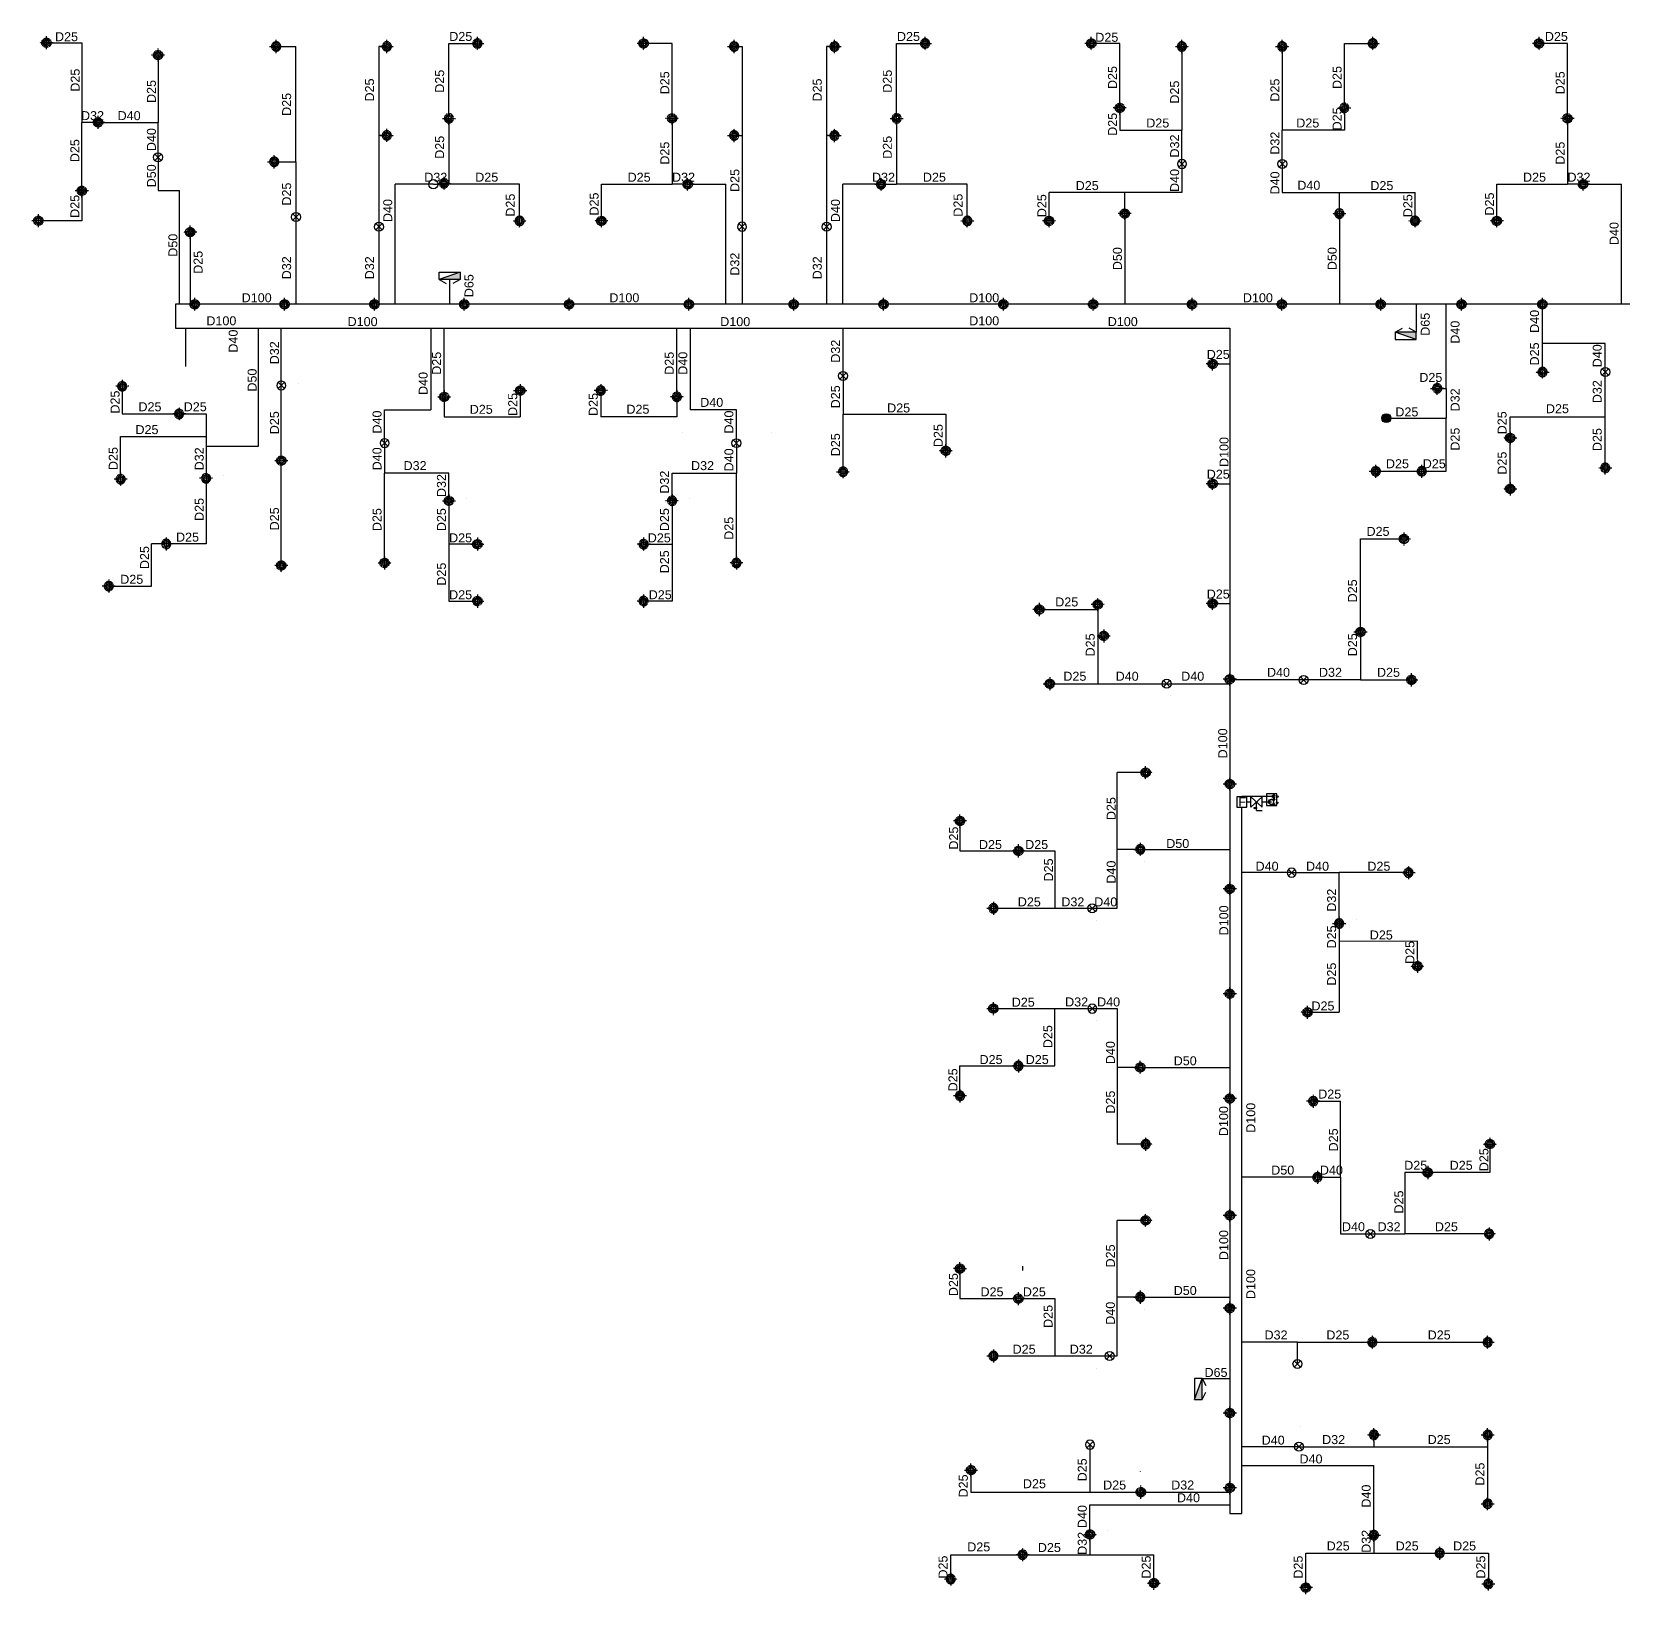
# Model space of a CAD drawing. Header units: millimetres. Extents: x -28974 to 809679, y 113632 to 171595.
# Drawn here: x -28974 to 24133, y 114092 to 166262 of the extents above; entities that cross this region are included whole.
import ezdxf
from ezdxf.enums import TextEntityAlignment as Align

# ---------------------------------------------------------------- set-up
doc = ezdxf.new("R2010")
doc.units = ezdxf.units.MM
doc.header["$MEASUREMENT"] = 0
for name, pattern in [('DAU PHUN TANG PODIUM$0$PHANTOM', [2.5, 1.25, -0.25, 0.25, -0.25, 0.25, -0.25]), ('X - Tower A- Core$0$X - Tower A- Core$0$MB DH 4T TC 220 co dien$0$DASHED', [0.75, 0.5, -0.25]), ('X - Tower A- Core$0$X - Tower A- Core$0$MB DH 4T TC 220 co dien$0$HIDDEN2', [0.1875, 0.125, -0.0625])]:
    doc.linetypes.add(name, pattern=pattern)
doc.layers.get('0').update_dxf_attribs({"color": 8})
for name, color, linetype, lineweight in [('A-Lat san', 8, 'Continuous', 5), ('lhp-fire cable', 150, 'Continuous', 25), ('Sprinkler head 21-04', 60, 'Continuous', 20), ('X - Tower A- Core$0$X - Tower A- Core$0$KTV-M&E', 8, 'Continuous', 30), ('X - Tower E1&E2- Core$0$A-Wall', 7, 'Continuous', 40)]:
    doc.layers.add(name, color=color, linetype=linetype, lineweight=lineweight)
for name, color, linetype in [('FIRE', 8, 'Continuous'), ('lhp - pipe 100', 100, 'Continuous'), ('lhp - pipe 25', 25, 'Continuous'), ('lhp - pipe 32', 32, 'Continuous'), ('lhp - pipe 40', 40, 'Continuous'), ('lhp - pipe 50', 50, 'Continuous'), ('lhp - pipe 65', 65, 'Continuous'), ('lhp-fire-equipment', 2, 'Continuous'), ('lhp-pipe', 200, 'Continuous'), ('lhp-text', 142, 'Continuous'), ('sprinkller quay xuong', 2, 'Continuous'), ('TEXT', 142, 'Continuous'), ('VNBT-FF-DEVICE', 2, 'Continuous'), ('VNBT-FF-TEXT', 140, 'Continuous'), ('X - Tower E1&E2- Core$0$lhp-fire equipment', 11, 'Continuous')]:
    doc.layers.add(name, color=color, linetype=linetype)
doc.styles.add('LHP', font='arial.ttf')

# ---------------------------------------------------------------- blocks, each defined once
blk = doc.blocks.new('X - Tower E1&E2- Core$0$Họng đôi')
at = {"layer": 'X - Tower E1&E2- Core$0$lhp-fire equipment'}
h = blk.add_hatch(color=256, dxfattribs=at)
h.dxf.hatch_style = 1
h.paths.add_polyline_path([(-42129, -155529), (-42129, -155279), (-42829, -155529)])
for p, q in [((-42129, -155279), (-42829, -155529)), ((-42829, -155529), (-42592, -155653)), ((-42129, -155529), (-42367, -155653))]:
    blk.add_line(p, q, dxfattribs=at)
blk.add_lwpolyline([(-42829, -155279), (-42129, -155279), (-42129, -155529), (-42829, -155529)], close=True, dxfattribs=at)
blk = doc.blocks.new('SDF')
at = {"layer": 'VNBT-FF-DEVICE', "linetype": 'Continuous'}
for p, q in [((213358, -1655, 0), (213022, -1655, 0)), ((213022, -1655, 0), (213022, -1991, 0)), ((213022, -1991, 0), (213358, -1991, 0)), ((213358, -1991, 0), (213358, -1655, 0))]:
    blk.add_line(p, q, dxfattribs=at)
at = {"layer": 'VNBT-FF-DEVICE'}
for p, q in [((213358, -2500, 0), (213022, -2122, 0)), ((213022, -2122, 0), (213358, -2122, 0)), ((213358, -2122, 0), (213022, -2500, 0)), ((212912, -2311, 0), (213190, -2311, 0)), ((212912, -2311, 0), (212912, -2500, 0)), ((213011, -2236, 0), (212968, -2311, 0)), ((212968, -2236, 0), (213011, -2311, 0)), ((213022, -2500, 0), (213358, -2500, 0))]:
    blk.add_line(p, q, dxfattribs=at)
at = {"layer": 'VNBT-FF-DEVICE', "elevation": 0}
blk.add_lwpolyline([(212968, -2311), (212968, -2236), (213011, -2236), (213011, -2311)], close=True, dxfattribs=at)
at = {"layer": 'VNBT-FF-TEXT', "linetype": 'Continuous', "style": 'LHP'}
blk.add_text('F', height=300, rotation=270.0028, dxfattribs=at).set_placement((213200, -1832, 0), align=Align.MIDDLE)
blk = doc.blocks.new('X - Tower A- Core$0$X - Tower A- Core$0$sdfasfds')
at = {"layer": 'X - Tower A- Core$0$X - Tower A- Core$0$KTV-M&E', "color": 60}
for p, q in [((-299, 128), (85, 128)), ((-299, 28, 0), (-299, 128, 0)), ((-299, 28), (85, 28)), ((-288, 33), (-257, 33)), ((-283, 45), (-285, 44)), ((-285, 44), (-285, 35)), ((-262, 45), (-283, 45)), ((-279, 43), (-279, 35)), ((-278, 45), (-278, 55)), ((-278, -54), (-278, 28)), ((-266, 45), (-266, 55)), ((-266, 43), (-266, 35)), ((-266, -54), (-266, 28)), ((-260, 44), (-262, 45)), ((-260, 35), (-260, 44)), ((-112, 33), (-81, 33)), ((-107, 45), (-109, 44)), ((-109, 44), (-109, 35)), ((-86, 45), (-107, 45)), ((-103, 43), (-103, 35)), ((-102, 45), (-102, 55)), ((-102, -54), (-102, 28)), ((-90, 45), (-90, 55)), ((-90, 43), (-90, 35)), ((-90, -54), (-90, 28)), ((-84, 44), (-86, 45)), ((-84, 35), (-84, 44)), ((-46, 33), (-20, 33)), ((-42, 43), (-43, 42)), ((-43, 42), (-43, 34)), ((-25, 43), (-42, 43)), ((-38, 43), (-38, 52)), ((-38, 41), (-38, 34)), ((-38, 0), (-38, 28)), ((-28, 43), (-28, 52)), ((-28, 41), (-28, 34)), ((-28, 0), (-28, 28)), ((-23, 42), (-25, 43)), ((-23, 34), (-23, 42)), ((20, 33), (46, 33)), ((24, 43), (23, 42)), ((23, 42), (23, 34)), ((41, 43), (24, 43)), ((28, 43), (28, 52)), ((28, 41), (28, 34)), ((28, 0), (28, 28)), ((38, 43), (38, 52)), ((38, 41), (38, 34)), ((38, 0), (38, 28)), ((43, 42), (41, 43)), ((43, 34), (43, 42))]:
    blk.add_line(p, q, dxfattribs=at)
at = {"layer": 'X - Tower A- Core$0$X - Tower A- Core$0$KTV-M&E', "color": 60, "linetype": 'X - Tower A- Core$0$X - Tower A- Core$0$MB DH 4T TC 220 co dien$0$DASHED', "ltscale": 3}
for p, q in [((-299, 123), (85, 123)), ((-299, 33), (85, 33))]:
    blk.add_line(p, q, dxfattribs=at)
at = {"layer": 'X - Tower A- Core$0$X - Tower A- Core$0$KTV-M&E', "color": 60, "linetype": 'X - Tower A- Core$0$X - Tower A- Core$0$MB DH 4T TC 220 co dien$0$HIDDEN2'}
for p, q in [((-288, 35), (-288, 33)), ((-277, 57), (-278, 55)), ((-266, 55), (-278, 55)), ((-268, 57), (-277, 57)), ((-268, 57), (-266, 55)), ((-257, 35), (-257, 33)), ((-112, 35), (-112, 33)), ((-101, 57), (-102, 55)), ((-90, 55), (-102, 55)), ((-92, 57), (-101, 57)), ((-92, 57), (-90, 55)), ((-81, 35), (-81, 33)), ((-46, 34), (-46, 33)), ((-37, 53), (-38, 52)), ((-28, 52), (-38, 52)), ((-29, 53), (-37, 53)), ((-29, 53), (-28, 52)), ((-20, 34), (-20, 33)), ((20, 34), (20, 33)), ((29, 53), (28, 52)), ((38, 52), (28, 52)), ((37, 53), (29, 53)), ((37, 53), (38, 52)), ((46, 34), (46, 33))]:
    blk.add_line(p, q, dxfattribs=at)
at = {"layer": 'X - Tower A- Core$0$X - Tower A- Core$0$KTV-M&E', "color": 60, "linetype": 'Continuous'}
for p, q in [((-288, 35), (-257, 35)), ((-225, 122), (-225, 123)), ((-199, 123), (-225, 123)), ((-199, 122), (-225, 122)), ((-223, 162), (-216, 162)), ((-219, 123), (-223, 162)), ((-222, 122), (-222, 116)), ((-222, 116), (-220, 115)), ((-220, 115), (-204, 115)), ((-216, 174), (-217, 173)), ((-217, 173), (-207, 173)), ((-217, 162), (-217, 173)), ((-217, 117), (-217, 122)), ((-217, 115), (-217, 109)), ((-217, 109), (-207, 109)), ((-216, 108), (-217, 109)), ((-216, 174), (-209, 174)), ((-216, 162), (-212, 123)), ((-216, 108), (-216, 115)), ((-216, 108), (-209, 108)), ((-212, 123), (-209, 162)), ((-209, 174), (-207, 173)), ((-209, 162), (-202, 162)), ((-209, 108), (-209, 115)), ((-209, 108), (-207, 109)), ((-207, 162), (-207, 173)), ((-207, 117), (-207, 122)), ((-207, 115), (-207, 109)), ((-202, 162), (-206, 123)), ((-204, 115), (-202, 116)), ((-202, 116), (-202, 122)), ((-199, 122), (-199, 123)), ((-112, 35), (-81, 35)), ((-46, 34), (-20, 34)), ((-16, 122), (-16, 123)), ((9, 123), (-16, 123)), ((9, 122), (-16, 122)), ((-15, 162), (-7, 162)), ((-10, 123), (-15, 162)), ((-14, 122), (-14, 116)), ((-14, 116), (-12, 115)), ((-12, 115), (4, 115)), ((-8, 174), (-9, 173)), ((-9, 173), (1, 173)), ((-9, 162), (-9, 173)), ((-9, 117), (-9, 122)), ((-9, 115), (-9, 109)), ((-9, 109), (1, 109)), ((-7, 108), (-9, 109)), ((-8, 174), (-1, 174)), ((-7, 162), (-4, 123)), ((-7, 108), (-7, 115)), ((-7, 108), (0, 108)), ((-4, 123), (-1, 162)), ((-1, 174), (1, 173)), ((-1, 162), (6, 162)), ((0, 108), (0, 115)), ((0, 108), (1, 109)), ((1, 162), (1, 173)), ((1, 117), (1, 122)), ((1, 115), (1, 109)), ((6, 162), (2, 123)), ((4, 115), (6, 116)), ((6, 116), (6, 122)), ((9, 122), (9, 123)), ((20, 34), (46, 34))]:
    blk.add_line(p, q, dxfattribs=at)
at = {"layer": 'X - Tower A- Core$0$X - Tower A- Core$0$KTV-M&E', "color": 60, "ltscale": 200}
blk.add_lwpolyline([(-299, -222), (-299, 128), (85, 128), (85, -222)], close=True, dxfattribs=at)
at = {"layer": 'X - Tower A- Core$0$X - Tower A- Core$0$KTV-M&E', "color": 60}
for centre, radius in [((-184, -54), 82), ((-184, -54), 75), ((0, 0), 27.6), ((0, 0), 25)]:
    blk.add_circle(centre, radius, dxfattribs=at)
for centre, radius in [((0, 0), 38), ((0, 0), 28), ((-184, -54), 94)]:
    blk.add_arc(centre, radius, 180, 0, dxfattribs=at)
at = {"layer": 'X - Tower A- Core$0$X - Tower A- Core$0$KTV-M&E', "color": 60, "extrusion": (0, 0, -1)}
for centre, major_axis, start_param, end_param in [((-282, 42), (0, -3.19), 1.792111, 4.491075), ((-273, 36), (-9.03, 0), 0.809784, 2.331809), ((-272, 58), (6.73, 0), 0.469619, 2.671973), ((-272, 54), (6.73, 0), 0.469619, 2.671973), ((-272, 50), (-4.76, -4.76), 0.09118, 0.315779), ((-272, 50), (4.76, -4.76), 5.967406, 6.192005), ((-263, 42), (2.26, -2.26), 2.577509, 5.276473), ((-106, 42), (0, -3.19), 1.792111, 4.491075), ((-97, 36), (-9.03, 0), 0.809784, 2.331809), ((-96, 58), (6.73, 0), 0.469619, 2.671973), ((-96, 54), (6.73, 0), 0.469619, 2.671973), ((-96, 50), (-4.76, -4.76), 0.09118, 0.315779), ((-96, 50), (4.76, -4.76), 5.967406, 6.192005), ((-87, 42), (2.26, -2.26), 2.577509, 5.276473), ((-41, 41), (1.88, -1.88), 2.577509, 5.276473), ((-33, 54), (3.96, -3.96), 5.967406, 8.169761), ((-33, 50), (3.96, -3.96), 5.967406, 8.169761), ((-33, 47), (3.96, -3.96), 1.661976, 1.886575), ((-33, 36), (-5.32, -5.32), 1.595182, 3.117207), ((-33, 47), (3.96, -3.96), 5.967406, 6.192005), ((-25, 41), (1.88, -1.88), 2.577509, 5.276473), ((25, 41), (1.88, -1.88), 2.577509, 5.276473), ((33, 54), (3.96, -3.96), 5.967406, 8.169761), ((33, 50), (3.96, -3.96), 5.967406, 8.169761), ((33, 47), (-3.96, -3.96), 0.09118, 0.315779), ((33, 36), (-5.32, -5.32), 1.595182, 3.117207), ((33, 47), (-3.96, -3.96), 4.39661, 4.621209), ((41, 41), (1.88, -1.88), 2.577509, 5.276473)]:
    blk.add_ellipse(centre, major_axis=major_axis, ratio=1, start_param=start_param, end_param=end_param, dxfattribs=at)
at = {"layer": 'X - Tower A- Core$0$X - Tower A- Core$0$KTV-M&E', "color": 60, "linetype": 'Continuous'}
for centre, major_axis, start_param, end_param in [((-220, 118), (-1.81, -1.81), 5.719102, 8.418065), ((-212, 122), (0, -7.25), -0.761013, 0.761013), ((-205, 118), (-1.81, -1.81), 5.719102, 8.418065), ((-11, 118), (-1.81, -1.81), 5.719102, 8.418065), ((-4, 122), (0, -7.25), -0.761013, 0.761013), ((4, 118), (-1.81, -1.81), 5.719102, 8.418065)]:
    blk.add_ellipse(centre, major_axis=major_axis, ratio=1, start_param=start_param, end_param=end_param, dxfattribs=at)
blk = doc.blocks.new('sp1')
at = {"layer": 'Sprinkler head 21-04', "linetype": 'DAU PHUN TANG PODIUM$0$PHANTOM', "lineweight": -3, "extrusion": (1.16865e-06, 1.93957e-11, 1)}
for p, q in [((0, -219, 0), (0, 219, 0)), ((219, 0, 0), (-219, 0, 0))]:
    blk.add_line(p, q, dxfattribs=at)
at = {"layer": 'Sprinkler head 21-04', "color": 7, "extrusion": (4.6e-15, -0.004353, 0.999991), "elevation": 0}
for points in [[(-68, 2), (-77, 2)], [(-66, 17), (-75, 19)], [(-61, 31), (-69, 35)], [(-52, 44), (-59, 50)], [(-41, 54), (-47, 62)], [(-28, 62), (-32, 71)], [(-13, 67), (-15, 76)], [(2, 68), (2, 77)], [(17, 66), (19, 75)], [(31, 61), (35, 69)], [(44, 52), (50, 59)], [(54, 41), (62, 47)], [(62, 28), (71, 32)], [(67, 13), (76, 15)], [(-67, -13), (-76, -15)], [(-62, -28), (-71, -32)], [(-54, -41), (-62, -47)], [(-44, -52), (-50, -59)], [(-31, -61), (-35, -69)], [(-17, -66), (-19, -75)], [(-2, -68), (-2, -77)], [(13, -67), (15, -76)], [(28, -62), (32, -71)], [(41, -54), (47, -62)], [(52, -44), (59, -50)], [(61, -31), (69, -35)], [(66, -17), (75, -19)], [(68, -2), (77, -2)]]:
    blk.add_lwpolyline(points, dxfattribs=at)
at = {"layer": 'Sprinkler head 21-04', "linetype": 'DAU PHUN TANG PODIUM$0$PHANTOM', "lineweight": -3, "extrusion": (4.6e-15, -0.004353, 0.999991)}
for radius in [155, 113]:
    blk.add_circle((0, 0), radius, dxfattribs=at)
at = {"layer": 'Sprinkler head 21-04', "extrusion": (4.6e-15, -0.004353, 0.999991)}
blk.add_circle((0, 0), 77.5, dxfattribs=at)
at = {"layer": 'Sprinkler head 21-04', "color": 8, "extrusion": (4.6e-15, -0.004353, 0.999991)}
blk.add_circle((0, 0), 68.2, dxfattribs=at)
blk = doc.blocks.new('sp2')
at = {"layer": 'sprinkller quay xuong'}
for p, q in [((-106, 106), (106, -106)), ((-106, -106), (106, 106))]:
    blk.add_line(p, q, dxfattribs=at)
blk.add_circle((0, 0), 150, dxfattribs=at)
blk = doc.blocks.new('SPR quay lên D15')
at = {"layer": 'lhp-fire-equipment'}
blk.add_hatch(color=256, dxfattribs=at).paths.add_polyline_path([(514511, 391902, 1), (514211, 391902, 1)])
blk.add_circle((514361, 391902), 150, dxfattribs=at)

msp = doc.modelspace()

# ---------------------------------------------------------------- hatches: boundary and pattern name
at = {"layer": 'A-Lat san', "ltscale": 5}
h = msp.add_hatch(dxfattribs=at)
h.set_pattern_fill('_USER', color=256, scale=300, double=1, pattern_type=0)
h.set_pattern_definition([(0, (0, 0), (0, 300), []), (90, (0, 0), (-300, 2e-14), [])])
h.paths.add_polyline_path([(20470, 124562), (20470, 124602)])
edge = h.paths.add_edge_path()
edge.add_line((21340, 124562), (20470, 124562))
edge.add_line((21340, 124562), (20470, 124562))
edge = h.paths.add_edge_path()
edge.add_line((21340, 124617), (21340, 124562))
edge.add_line((21340, 124617), (21340, 124562))
edge = h.paths.add_edge_path()
edge.add_line((21380, 124617), (21340, 124617))
edge.add_line((21380, 124617), (21340, 124617))
edge = h.paths.add_edge_path()
edge.add_line((21380, 127382), (21380, 124617))
edge.add_line((21380, 127382), (21380, 124617))
edge = h.paths.add_edge_path()
edge.add_line((20470, 127382), (21380, 127382))
edge.add_line((20470, 127382), (21380, 127382))
edge = h.paths.add_edge_path()
edge.add_line((20470, 124602), (20470, 127382))
edge.add_line((20470, 124602), (20470, 127382))

# ---------------------------------------------------------------- linework, layer by layer
at = {"layer": 'lhp - pipe 100'}
for p, q in [((-24176, 156364, 0), (11030, 156364, -1)), ((11436, 116784, 0), (11436, 140376, 0))]:
    msp.add_line(p, q, dxfattribs=at)
at = {"layer": 'lhp - pipe 100', "ltscale": 5}
msp.add_line((12423, 140544, 0), (12112, 140544, 0), dxfattribs=at)
at = {"layer": 'lhp - pipe 100', "elevation": 0}
for points in [[(71410, 156364), (104354, 156364), (104354, 157162), (-24176, 157162), (-24176, 156364)], [(11030, 156364), (11030, 116784), (11436, 116784)]]:
    msp.add_lwpolyline(points, dxfattribs=at)
at = {"layer": 'lhp - pipe 25', "elevation": 0}
for points in [[(-28485, 165897), (-27305, 165897), (-27305, 163237)], [(-20816, 165772), (-20155, 165772)], [(-20155, 161922), (-20155, 165772)], [(-17120, 165772), (-17385, 165772), (-17385, 159752)], [(-15045, 163372), (-15045, 165872), (-14095, 165872)], [(-7596, 163371), (-7596, 165871), (-8546, 165871)], [(-5521, 165771), (-5256, 165771), (-5256, 159751)], [(-2170, 165771), (-2435, 165771), (-2435, 159751)], [(-95, 163371), (-95, 165871), (855, 165871)], [(7355, 163722), (7355, 165872), (6405, 165872)], [(9430, 165772), (9430, 162983)], [(12780, 165772), (12780, 162983)], [(14855, 163722), (14855, 165872), (15805, 165872)], [(22304, 163371), (22304, 165871), (21354, 165871)], [(-24760, 165487), (-24760, 163237)], [(7355, 163722), (7355, 162983), (9430, 162983)], [(14855, 163722), (14855, 162983), (12780, 162983)], [(-27305, 160952), (-27305, 163237)], [(-15045, 163372), (-15045, 161173)], [(-7596, 163371), (-7596, 161172)], [(-95, 163371), (-95, 161172)], [(22304, 163371), (22304, 161172)], [(-17120, 162802), (-17385, 162802)], [(-2170, 162801), (-2435, 162801)], [(-20880, 161922), (-20155, 161922), (-20155, 160077)], [(-27305, 160951), (-27305, 159952), (-28755, 159952)], [(-12685, 159947), (-12685, 161173), (-15045, 161173)], [(-9956, 159946), (-9956, 161172), (-7596, 161172)], [(2265, 159946), (2265, 161172), (-95, 161172)], [(19944, 159946), (19944, 161172), (22304, 161172)], [(4995, 160167), (4995, 160894)], [(7520, 160894), (4995, 160894)], [(14690, 160894), (17215, 160894)], [(17215, 160167), (17215, 160894)], [(-20155, 160077), (-20155, 157162)], [(-23685, 159572), (-23685, 157162)], [(-15205, 154072), (-15205, 156364)], [(-7435, 154072), (-7435, 156364)], [(21472, 155121), (21472, 155853)], [(10455, 155172), (11030, 155172)], [(-1885, 154772), (-1885, 153489)], [(-25955, 154427), (-25955, 153502), (-24055, 153502)], [(-20645, 151941), (-20645, 154452)], [(-15205, 154072), (-15205, 153408), (-12665, 153408)], [(-12665, 154282), (-12665, 153408)], [(-9975, 154282), (-9975, 153408)], [(-7435, 154072), (-7435, 153408), (-9975, 153408)], [(-24055, 153502), (-23155, 153502), (-23155, 152750)], [(-1885, 151572), (-1885, 153489), (1545, 153489), (1545, 152271)], [(20390, 151001), (20390, 153408), (23567, 153408)], [(23567, 151701), (23567, 153408)], [(-26009, 151322), (-26009, 152750), (-23155, 152750)], [(-20645, 148441), (-20644, 151941)], [(-17195, 148527), (-17195, 151524)], [(-5445, 148527), (-5445, 151524)], [(15905, 151587), (17440, 151587)], [(17440, 151587), (18255, 151587)], [(-23155, 151133), (-23155, 149162)], [(10455, 151172), (11030, 151172)], [(-15045, 150602), (-15045, 147252), (-14095, 147252)], [(-7595, 150602), (-7595, 147252), (-8545, 147252)], [(15395, 146222), (15395, 149329), (16845, 149329)], [(-26405, 147752), (-24980, 147752), (-24980, 149162)], [(-23155, 149162), (-24980, 149162)], [(-14095, 149152), (-15045, 149152)], [(-8545, 149152), (-7595, 149152)], [(10455, 147172), (11030, 147172)], [(6620, 146091), (6620, 144491)], [(15395, 146222), (15395, 144622), (17095, 144622)], [(8001, 141524), (7268, 141524)], [(7268, 138962), (7268, 141524)], [(2020, 139912), (2020, 138912), (3970, 138912)], [(3970, 138912), (5188, 138912), (5188, 136996)], [(16995, 138187), (14680, 138187)], [(3135, 136996), (5188, 136996)], [(14680, 136487), (14680, 135891)], [(17295, 135281), (17295, 135892), (14680, 135891)], [(14680, 135891), (14680, 133522)], [(3135, 133647), (5188, 133647)], [(3970, 131732), (5188, 131732), (5188, 133647)], [(13620, 133522), (14680, 133522)], [(2020, 130732), (2020, 131732), (3970, 131732)], [(7268, 131682), (7268, 129119)], [(13815, 130552), (14729, 130552)], [(14729, 128012), (14729, 130552)], [(8001, 129119), (7268, 129119)], [(19715, 129122), (19715, 128172), (17640, 128172)], [(17640, 128172), (16873, 128172), (16873, 126122)], [(8001, 126574), (7268, 126574)], [(7268, 124012), (7268, 126574)], [(19690, 126122), (16873, 126122)], [(2020, 124962), (2020, 123962), (3970, 123962)], [(3970, 123962), (5188, 123962), (5188, 122047)], [(13290, 121782), (13290, 122507), (19640, 122507)], [(3135, 122047), (5188, 122047)], [(6360, 119087), (6360, 117499)], [(15840, 119192), (15840, 119014)], [(15840, 119014), (19640, 119014)], [(19640, 119412), (19640, 117112)], [(2387, 118237), (2387, 117499), (6360, 117499)], [(6360, 117499), (8060, 117499)], [(1710, 114597), (1710, 115412), (4110, 115412)], [(4110, 115412), (8495, 115412)], [(8495, 114681), (8495, 115412)], [(13570, 114312), (13570, 115462), (18040, 115462)], [(18040, 115462), (19665, 115462), (19665, 114437)]]:
    msp.add_lwpolyline(points, dxfattribs=at)
at = {"layer": 'lhp - pipe 25', "ltscale": 5, "elevation": 0}
for points in [[(-5520, 162802), (-5256, 162802)], [(-20059, 154532), (-20059, 154531)], [(16255, 153362), (18255, 153362)], [(18255, 151587), (18255, 153362)], [(-7232, 152878), (-7232, 152878)], [(-4276, 152869), (-4276, 152868)], [(-22569, 151432), (-22569, 151431)], [(-14458, 150682), (-14458, 150681)], [(-7009, 150684), (-7009, 150683)], [(6620, 147137), (6620, 146091)], [(4670, 146972), (6620, 146972)], [(5020, 144491), (6620, 144491)], [(9052, 144086), (9052, 144085)], [(11734, 140544), (11603, 140544)], [(8172, 138557), (8172, 138556)], [(6568, 136592), (6568, 136591)], [(15257, 136617), (15257, 136616)], [(6568, 133242), (6568, 133241)], [(4112, 125047), (4112, 124897)], [(8172, 123607), (8172, 123606)], [(6568, 121642), (6568, 121641)], [(13384, 119699), (13384, 119698)], [(8040, 118184), (8040, 118183)], [(6937, 116217), (6937, 116216)]]:
    msp.add_lwpolyline(points, dxfattribs=at)
at = {"layer": 'lhp - pipe 25', "extrusion": (0, 1, 0), "elevation": 154357}
msp.add_lwpolyline([(-17972, 0), (-18255, 0)], dxfattribs=at)
at = {"layer": 'lhp - pipe 25', "ltscale": 5}
msp.add_circle((-15565, 161172, 0), 155, dxfattribs=at)
at = {"layer": 'lhp - pipe 32', "ltscale": 5}
msp.add_line((18255, 154357, 0), (18255, 153362, 0), dxfattribs=at)
at = {"layer": 'lhp - pipe 32', "elevation": 0}
for points in [[(-26979, 163237), (-27305, 163237)], [(9430, 161852), (9430, 162983)], [(12780, 161852), (12780, 162983)], [(-15565, 161173), (-15045, 161173)], [(-7076, 161172), (-7596, 161172)], [(-615, 161172), (-95, 161172)], [(22825, 161172), (22304, 161172)], [(-17385, 159752), (-17385, 157163)], [(-5256, 159751), (-5256, 157162)], [(-2435, 159751), (-2435, 157162)], [(-20645, 154452), (-20645, 156364)], [(-1885, 154772), (-1885, 156364)], [(23567, 153408), (23567, 154901)], [(-23155, 152750), (-23155, 152427)], [(-23155, 152427), (-23155, 151352)], [(-15044, 150602), (-15044, 151524), (-17195, 151524)], [(-7596, 150602), (-7596, 151524), (-5445, 151524)], [(15395, 144622), (13495, 144622)], [(14680, 136487), (14680, 138187)], [(5188, 136996), (6435, 136997)], [(5188, 133647), (6435, 133647)], [(15720, 126122), (16873, 126122)], [(13290, 122507), (11436, 122507)], [(5188, 122047), (6435, 122047)], [(13340, 119014), (15840, 119014)], [(8060, 117499), (11030, 117499)], [(6360, 116087), (6360, 115412)], [(15840, 116062), (15840, 115462)]]:
    msp.add_lwpolyline(points, dxfattribs=at)
at = {"layer": 'lhp - pipe 40'}
msp.add_line((18255, 154357, 0), (18255, 157162, 0), dxfattribs=at)
at = {"layer": 'lhp - pipe 40', "ltscale": 5}
msp.add_line((-23836, 155087, 0), (-23836, 156364, 0), dxfattribs=at)
at = {"layer": 'lhp - pipe 40', "elevation": 0}
for points in [[(-26760, 163237), (-24760, 163237)], [(-24760, 162072), (-24760, 163237)], [(9430, 161852), (9430, 160894)], [(12780, 161852), (12780, 160894)], [(-15565, 161173), (-16846, 161173)], [(-16846, 157163), (-16846, 161173)], [(-7076, 161172), (-5795, 161172)], [(-5795, 157162), (-5795, 161172)], [(-615, 161172), (-1896, 161172)], [(-1896, 157162), (-1896, 161172)], [(22825, 161172), (24105, 161172)], [(24105, 157162), (24105, 161172)], [(9430, 160894), (7520, 160894)], [(7520, 160192), (7520, 160894)], [(12780, 160894), (14690, 160894)], [(14690, 160192), (14690, 160894)], [(21472, 155853), (21472, 157162)], [(-15655, 156364), (-15655, 153637)], [(-6985, 156364), (-6985, 153637)], [(23567, 154901), (23567, 155853), (21472, 155853)], [(-17195, 153637), (-15655, 153637)], [(-17195, 152527), (-17195, 153637)], [(-5445, 153637), (-6985, 153637)], [(-5445, 152527), (-5445, 153637)], [(-17195, 152527), (-17195, 151524)], [(-5445, 152527), (-5445, 151524)], [(6620, 144491), (8920, 144491)], [(8920, 144491), (11030, 144491)], [(13495, 144622), (11030, 144622)], [(6435, 136997), (7268, 136997), (7268, 138962)], [(8040, 138962), (7268, 138962)], [(13095, 138187), (11436, 138187)], [(13095, 138187), (14680, 138187)], [(6435, 133647), (7268, 133647), (7268, 131682)], [(8040, 131682), (7268, 131682)], [(14175, 128012), (14729, 128012)], [(14729, 128012), (14729, 126122), (15720, 126122)], [(6435, 122047), (7268, 122047), (7268, 124012)], [(8040, 124012), (7268, 124012)], [(13340, 119014), (11436, 119014)], [(11436, 118386), (15840, 118386)], [(15840, 116062), (15840, 118386)], [(6360, 116087), (6360, 117073), (11030, 117073)]]:
    msp.add_lwpolyline(points, dxfattribs=at)
at = {"layer": 'lhp - pipe 50', "ltscale": 5, "elevation": 0}
for points in [[(-24760, 162072), (-24760, 160967), (-24042, 160967)], [(-24042, 157162), (-24042, 160967)], [(7520, 160192), (7520, 157162)], [(14690, 160192), (14690, 157162)], [(-23155, 152427), (-21403, 152427), (-21403, 156364)], [(8040, 138962), (11030, 138962)], [(8040, 131682), (11030, 131682)], [(13956, 128012), (11436, 128012)], [(8040, 124012), (11030, 124012)]]:
    msp.add_lwpolyline(points, dxfattribs=at)
at = {"layer": 'lhp - pipe 65', "ltscale": 1000}
msp.add_line((-15024, 157987, 0), (-15024, 157162, 0), dxfattribs=at)
at = {"layer": 'lhp - pipe 65'}
msp.add_line((17259, 156237, 0), (17259, 157162, 0), dxfattribs=at)
at = {"layer": 'lhp - pipe 65', "linetype": 'ByBlock', "ltscale": 5, "elevation": 0}
msp.add_lwpolyline([(10105, 121297), (11030, 121297)], dxfattribs=at)
at = {"layer": 'lhp-pipe', "color": 3}
for p, q in [((12443, 140726, 0), (11435, 140726, -1)), ((11435, 140726, 0), (11435, 140712, 0))]:
    msp.add_line(p, q, dxfattribs=at)

# ---------------------------------------------------------------- block references
at = {"xscale": -1, "rotation": 269.994983591748}
msp.add_blockref('X - Tower A- Core$0$X - Tower A- Core$0$sdfasfds', (12477, 140729, 0), dxfattribs=at)
at = {"layer": 'FIRE'}
for p, rotation in [((-24760, 162072, 0), 180), ((12780, 161852, 0), 180), ((-20155, 160077, 0), 180), ((-17385, 159752, 0), 180), ((-2435, 159752, 0), 180), ((-1885, 154772, 0), 180.0008129548781), ((23567, 154901, 0), 180.0008129548781), ((-5445, 152526, 0), 359.9962473225718), ((8920, 144491, 0), 180.0008129548781), ((13495, 144622, 0), 90.00081295487809), ((6435, 136997, 0), 90.00081295487804), ((15720, 126122, 0), 0.0008129548781040395), ((7020, 122046, 0), 90.00081295487804), ((13290, 121782, 0), 180.0008129548781), ((13340, 119014, 0), 180.0008129548781)]:
    msp.add_blockref('sp2', p, dxfattribs=dict(at, rotation=rotation))
at = {"layer": 'FIRE', "xscale": -1}
for p, rotation in [((9430, 161852, 0), 180), ((-5255, 159752, 0), 180), ((13095, 138187, 0), 90.00081295487804), ((6435, 133647, 0), 89.99918704512194), ((6360, 119087, 0), 90.00081295487804)]:
    msp.add_blockref('sp2', p, dxfattribs=dict(at, rotation=rotation))
for p in [(-20645, 154452, 0), (-17195, 152527, 0)]:
    msp.add_blockref('sp2', p, dxfattribs=at)
at = {"layer": 'FIRE'}
msp.add_blockref('SPR quay lên D15', (-498106, -238541, 0), dxfattribs=at)
at = {"layer": 'lhp-fire cable', "rotation": 89.99999999999999}
msp.add_blockref('SDF', (9612, -72646, 0), dxfattribs=at)
at = {"layer": 'TEXT'}
for p, rotation in [((-28485, 165897, 0), 359.9785045799854), ((-24760, 165487, 0), 359.9785045799854), ((-8545, 165872, 0), 359.9785045799855), ((6405, 165872, 0), 359.9785045799855), ((21355, 165872, 0), 359.9785045799855), ((-7595, 163372, 0), 359.9785045799855), ((7355, 163722, 0), 359.9785045799855), ((22305, 163372, 0), 359.9785045799855), ((-26760, 163237, 0), 359.9785045799854), ((-27305, 160952, 0), 359.9785045799854), ((-7075, 161172, 0), 359.9785045799855), ((22825, 161172, 0), 359.9785045799855), ((7520, 160192, 0), 359.9785045799855), ((-28755, 159952, 0), 359.9785045799854), ((-9955, 159947, 0), 359.9785045799855), ((4995, 159947, 0), 359.9785045799855), ((19945, 159947, 0), 359.9785045799855), ((-23685, 159572, 0), 359.9785045799854), ((-23532, 157162, 0), 359.9785045799855), ((-20532, 157162, 0), 359.9785045799855), ((-17532, 157162, 0), 359.9785045799855), ((-14532, 157162, 0), 359.9785045799855), ((-11032, 157162, 0), 359.9785045799855), ((-7032, 157162, 0), 359.9785045799855), ((-3532, 157162, 0), 359.9785045799855), ((-532, 157162, 0), 359.9785045799855), ((3468, 157162, 0), 359.9785045799855), ((6468, 157162, 0), 359.9785045799855), ((9768, 157162, 0), 359.9785045799855), ((12768, 157162, 0), 359.9785045799855), ((16068, 157162, 0), 359.9785045799855), ((18768, 157162, 0), 359.9785045799855), ((21468, 157162, 0), 359.9785045799855), ((10455, 155172, 0), 359.9785045799855), ((-15205, 154072, 0), 179.9785045799855), ((-12665, 154282, 0), 179.9785045799855), ((1545, 152271, 0), 359.9785045799855), ((20390, 152701, 0), 179.9785045799855), ((-20645, 151941, 0), 359.9785045799855), ((10455, 151172, 0), 359.9785045799855), ((20390, 151001, 0), 179.9785045799855), ((-15045, 150602, 0), 179.9785045799855), ((-14095, 149152, 0), 179.9785045799855), ((16845, 149329, 0), 179.9785045799855), ((-17195, 148527, 0), 179.9785045799855), ((-20645, 148441, 0), 359.9785045799855), ((-14095, 147252, 0), 179.9785045799855), ((4670, 146972, 0), 359.9785045799855), ((6620, 147137, 0), 359.9785045799855), ((10455, 147172, 0), 359.9785045799855), ((6820, 146091, 0), 179.9793175348636), ((15395, 146222, 0), 269.9793175348636), ((5020, 144491, 0), 179.9793175348636), ((11030, 144642, 0), 359.9785045799855), ((17095, 144622, 0), 269.9793175348636), ((8220, 141524, 0), 359.9785045799855), ((11030, 141142, 0), 359.9785045799855), ((2020, 139912, 0), 359.9785045799855), ((3970, 138912, 0), 359.9785045799855), ((11030, 137642, 0), 359.9785045799855), ((17295, 135062, 0), 179.9785045799855), ((3135, 133647, 0), 269.9776916251075), ((11030, 134142, 0), 359.9785045799855), ((13620, 133522, 0), 359.9785045799855), ((8040, 131682, 0), 269.9776916251075), ((11030, 130642, 0), 359.9785045799855), ((19715, 129122, 0), 179.9785045799855), ((17640, 128172, 0), 179.9785045799855), ((11030, 126742, 0), 359.9785045799855), ((8220, 126574, 0), 359.9785045799855), ((2020, 124962, 0), 359.9785045799855), ((3970, 123962, 0), 359.9785045799855), ((11030, 123642, 0), 359.9785045799855), ((11030, 120142, 0), 359.9785045799855), ((2387, 118237, 0), 269.9793175348636), ((8060, 117499, 0), 269.9793175348636), ((11030, 117642, 0), 359.9785045799855), ((6360, 116087, 0), 269.9793175348636), ((8495, 114462, 0), 269.9793175348636), ((13570, 114312, 0), 359.9785045799855)]:
    msp.add_blockref('sp1', p, dxfattribs=dict(at, rotation=rotation))
at = {"layer": 'TEXT', "xscale": -1}
for p, rotation in [((-20816, 165772, 0), 0.0214954200145101), ((-17120, 165772, 0), 0.0214954200145101), ((-14095, 165872, 0), 0.0214954200145101), ((-5521, 165771, 0), 0.0214954200145101), ((-2170, 165771, 0), 0.0214954200145101), ((855, 165872, 0), 0.0214954200145101), ((9430, 165772, 0), 0.0214954200145101), ((12780, 165772, 0), 0.0214954200145101), ((15805, 165872, 0), 0.0214954200145101), ((-15045, 163372, 0), 0.0214954200145101), ((-95, 163372, 0), 0.0214954200145101), ((14855, 163722, 0), 0.0214954200145101), ((-17120, 162802, 0), 0.0214954200145101), ((-5521, 162801, 0), 0.0214954200145101), ((-2170, 162801, 0), 0.0214954200145101), ((-20880, 161922, 0), 0.0214954200145101), ((-15210, 161202, 0), 0.0214954200145101), ((-615, 161172, 0), 0.0214954200145101), ((14690, 160192, 0), 0.0214954200145101), ((-12685, 159947, 0), 0.0214954200145101), ((2265, 159947, 0), 0.0214954200145101), ((17215, 159947, 0), 0.0214954200145101), ((21472, 154901, 0), 0.02230837489256565), ((-25955, 154427, 0), 180.0214954200145), ((17955, 154357, 0), 0.0214954200145101), ((-9975, 154282, 0), 180.0177427425863), ((-7435, 154072, 0), 180.0177427425863), ((-24055, 153502, 0), 180.0214954200145), ((23567, 151701, 0), 0.02230837489256565), ((-26009, 151322, 0), 180.0214954200145), ((-23155, 151352, 0), 180.0214954200145), ((-1885, 151572, 0), 0.02230837489256565), ((15905, 151587, 0), 0.0214954200145101), ((17440, 151587, 0), 0.0214954200145101), ((-7595, 150602, 0), 180.0177427425863), ((-24485, 149162, 0), 180.0214954200145), ((-8545, 149152, 0), 180.0177427425863), ((-5445, 148526, 0), 180.0177427425863), ((-26405, 147752, 0), 180.0214954200145), ((-8545, 147252, 0), 180.0177427425863), ((8040, 138962, 0), 270.0223083748926), ((16995, 138187, 0), 270.0223083748926), ((3135, 136996, 0), 270.0223083748926), ((14680, 136487, 0), 270.0223083748926), ((3970, 131732, 0), 180.0214954200145), ((2020, 130732, 0), 180.0214954200145), ((13815, 130552, 0), 180.0214954200145), ((8220, 129119, 0), 180.0214954200145), ((13956, 128012, 0), 180.0223083748926), ((19690, 126122, 0), 180.0223083748926), ((8040, 124012, 0), 270.0223083748926), ((15790, 122507, 0), 0.02230837489256565), ((19640, 122507, 0), 0.02230837489256565), ((3135, 122047, 0), 270.0223083748926), ((15840, 119412, 0), 0.02230837489256565), ((19640, 119412, 0), 0.02230837489256565), ((19640, 117112, 0), 0.02230837489256565), ((15840, 116062, 0), 0.02230837489256565), ((4110, 115412, 0), 180.0214954200145), ((18040, 115462, 0), 0.0214954200145101), ((1710, 114597, 0), 180.0214954200145), ((19665, 114437, 0), 0.0214954200145101)]:
    msp.add_blockref('sp1', p, dxfattribs=dict(at, rotation=rotation))
at = {"layer": 'X - Tower E1&E2- Core$0$A-Wall'}
msp.add_blockref('X - Tower E1&E2- Core$0$Họng đôi', (27455, 313515, 0), dxfattribs=at)
at = {"layer": 'X - Tower E1&E2- Core$0$A-Wall', "xscale": -1}
for p, rotation in [((59384, 708), 180), ((-145424, 78468, 0), 90)]:
    msp.add_blockref('X - Tower E1&E2- Core$0$Họng đôi', p, dxfattribs=dict(at, rotation=rotation))

# ---------------------------------------------------------------- texts
at = {"layer": 'lhp - pipe 40', "color": 142, "style": 'LHP'}
for s, p in [('D32', (-1987, 155212, 0)), ('D25', (-1987, 153689, 0)), ('D40', (-17297, 152847, 0)), ('D40', (-5547, 152847, 0)), ('D25', (1443, 152395, 0)), ('D25', (-1987, 152089, 0)), ('D40', (-5547, 151584, 0)), ('D25', (-5547, 149298, 0))]:
    msp.add_text(s, height=300, rotation=90, dxfattribs=at).set_placement(p)
msp.add_text('D25', height=300, dxfattribs=at).set_placement((-413, 153552, 0))
at = {"layer": 'lhp-text', "color": 142, "style": 'LHP'}
for s, rotation, p in [('D25', 0.0008, (-28200, 165948, 0)), ('D25', 0.0008, (-15035, 165957, 0)), ('D25', 0.0008, (-85, 165956, 0)), ('D25', 0.0008, (6538, 165928, 0)), ('D25', 0.0008, (21550, 165956, 0)), ('D25', 90.0008, (-27376, 164262, 0)), ('D25', 90.0008, (-24831, 163885, 0)), ('D25', 90.0008, (-17546, 163935, 0)), ('D25', 90.0008, (-15206, 164226, 0)), ('D25', 90.0008, (-7689, 164174, 0)), ('D25', 90.0008, (-2596, 163934, 0)), ('D25', 90.0008, (-256, 164226, 0)), ('D25', 90.0008, (7262, 164351, 0)), ('D25', 90.0008, (12687, 163931, 0)), ('D25', 90.0008, (14762, 164351, 0)), ('D25', 90.0008, (22211, 164174, 0)), ('D25', 90.0008, (-20316, 163454, 0)), ('D25', 90.0008, (9337, 163863, 0)), ('D32', 0.0008, (-27331, 163312, 0)), ('D40', 0.0008, (-26109, 163312, 0)), ('D25', 90.0008, (14762, 162969, 0)), ('D25', 90.0008, (7262, 162788, 0)), ('D25', 0.0008, (8239, 163067, 0)), ('D25', 0.0008, (13249, 163067, 0)), ('D25', 90.0008, (-27387, 161908, 0)), ('D40', 90.0008, (-24831, 162277, 0)), ('D25', 90.0008, (-15206, 162021, 0)), ('D25', 90.0008, (-7689, 161825, 0)), ('D25', 90.0008, (-256, 162020, 0)), ('D32', 90.0008, (9337, 162063, 0)), ('D32', 90.0008, (12687, 162159, 0)), ('D25', 90.0008, (22211, 161825, 0)), ('D50', 90.0008, (-24831, 161068, 0)), ('D32', 0.0008, (-15869, 161257, 0)), ('D25', 0.0008, (-14168, 161258, 0)), ('D25', 0.0008, (-9079, 161257, 0)), ('D32', 0.0008, (-7595, 161257, 0)), ('D25', 90.0008, (-5349, 160914, 0)), ('D32', 0.0008, (-919, 161257, 0)), ('D25', 0.0008, (782, 161257, 0)), ('D40', 90.0008, (9337, 160914, 0)), ('D40', 90.0008, (12687, 160830, 0)), ('D25', 0.0008, (20821, 161257, 0)), ('D32', 0.0008, (22305, 161257, 0)), ('D25', 90.0008, (-20316, 160458, 0)), ('D25', 0.0008, (5884, 160977, 0)), ('D40', 0.0008, (13284, 160987, 0)), ('D25', 0.0008, (15723, 160977, 0)), ('D25', 90.0008, (-27387, 160049, 0)), ('D40', 90.0008, (-16939, 159908, 0)), ('D25', 90.0008, (-12846, 160089, 0)), ('D25', 90.0008, (-10049, 160126, 0)), ('D40', 90.0008, (-1989, 159907, 0)), ('D25', 90.0008, (2104, 160088, 0)), ('D25', 90.0008, (4902, 160071, 0)), ('D25', 90.0008, (17122, 160071, 0)), ('D25', 90.0008, (19851, 160126, 0)), ('D40', 90.0008, (24012, 159141, 0)), ('D50', 90.0008, (-24113, 158751, 0)), ('D25', 90.0008, (-23273, 158180, 0)), ('D32', 90.0008, (-5349, 158119, 0)), ('D50', 90.0008, (7426, 158302, 0)), ('D50', 90.0008, (14597, 158302, 0)), ('D32', 90.0008, (-20316, 157998, 0)), ('D32', 90.0008, (-17546, 157998, 0)), ('D32', 90.0008, (-2596, 157997, 0)), ('D65', 90, (-14226, 157400, 0)), ('D100', 359.9986, (-21966, 157232, 0)), ('D100', 359.9986, (-9689, 157232, 0)), ('D100', 359.9986, (2327, 157232, 0)), ('D100', 359.9986, (11466, 157232, 0)), ('D100', 359.9986, (-23146, 156462, 0)), ('D100', 359.9986, (-18429, 156434, 0)), ('D100', 359.9986, (-5986, 156434, 0)), ('D100', 359.9986, (2327, 156462, 0)), ('D100', 359.9986, (6955, 156434, -1)), ('D65', 90, (17706, 156112, 0)), ('D40', 90.0008, (21354, 156208, 0)), ('D40', 90.0001, (-22100, 155549, -1)), ('D40', 90, (18702, 155848, 0)), ('D32', 90.0001, (-20723, 155160, -1)), ('D25', 90.0008, (21354, 155121, 0)), ('D40', 90.0008, (23449, 155060, 0)), ('D25', 90, (-15307, 154809, 0)), ('D25', 90, (-7537, 154809, 0)), ('D40', 90, (-7086, 154809, 0)), ('D50', 90.0001, (-21468, 154248, -1)), ('D40', 90, (-15757, 154135, 0)), ('D32', 90.0008, (23449, 153861, 0)), ('D25', 90.0001, (-26045, 153514, -1)), ('D25', 90, (-12767, 153435, 0)), ('D25', 90, (-10077, 153435, 0)), ('D32', 90, (18702, 153587, 0)), ('D25', 0.0001, (-25413, 153592, -1)), ('D25', 0.0001, (-23902, 153592, -1)), ('D25', 90.0001, (-20723, 152825, -1)), ('D25', 90.0008, (20271, 152820, 0)), ('D25', 0.0008, (21586, 153527, 0)), ('D25', 0.0001, (-25513, 152828, -1)), ('D25', 90, (18702, 152276, 0)), ('D25', 90.0008, (23449, 152261, 0)), ('D100', 90, (10986, 151730, 0)), ('D25', 90.0001, (-26105, 151628, -1)), ('D32', 90.0001, (-23233, 151618, -1)), ('D40', 90, (-17297, 151618, 0)), ('D25', 90.0008, (20271, 151476, 0)), ('D32', 90, (-15146, 150727, 0)), ('D32', 90, (-7698, 150840, 0)), ('D25', 90.0001, (-23233, 149929, -1)), ('D25', 90.0001, (-20722, 149614, -1)), ('D25', 90, (-17297, 149588, 0)), ('D25', 90, (-15147, 149588, 0)), ('D25', 90, (-7697, 149588, 0)), ('D25', 0.0001, (-24159, 149239, -1)), ('D25', 0.0008, (15595, 149431, 0)), ('D25', 90.0001, (-25058, 148321, -1)), ('D25', 90, (-7697, 148181, 0)), ('D25', 90, (-15147, 147767, 0)), ('D25', 0.0001, (-26022, 147830, -1)), ('D25', 90.0008, (15276, 147210, 0)), ('D25', 0.0008, (5200, 147074, 0)), ('D25', 90.0008, (6518, 145405, 0)), ('D25', 90.0008, (15276, 145410, 0)), ('D40', 0.0008, (12271, 144724, 0)), ('D32', 0.0008, (14007, 144724, 0)), ('D25', 0.0008, (15944, 144724, 0)), ('D25', 0.0008, (5472, 144593, 0)), ('D40', 0.0008, (7218, 144593, 0)), ('D40', 0.0008, (9406, 144593, 0)), ('D100', 90, (10943, 142001, 0)), ('D25', 90.0008, (7218, 139940, 0)), ('D25', 90.0008, (1957, 138954, 0)), ('D25', 0.0008, (2653, 138974, 0)), ('D25', 0.0008, (4196, 138974, 0)), ('D50', 0.0008, (8907, 139008, 0)), ('D25', 90.0008, (5126, 137891, 0)), ('D40', 90.0008, (7218, 137819, 0)), ('D40', 0.0008, (11891, 138249, 0)), ('D40', 0.0008, (13575, 138249, 0)), ('D25', 0.0008, (15624, 138249, 0)), ('D32', 90.0008, (14578, 136882, 0)), ('D25', 0.0008, (3950, 137059, 0)), ('D32', 0.0008, (5405, 137059, 0)), ('D40', 0.0008, (6504, 137059, 0)), ('D100', 90, (10979, 136091, 0)), ('D25', 90.0008, (14578, 135655, 0)), ('D25', 0.0008, (15704, 135954, 0)), ('D25', 90.0008, (17194, 135137, 0)), ('D25', 90.0008, (14578, 134412, 0)), ('D25', 0.0008, (3748, 133710, 0)), ('D32', 0.0008, (5530, 133718, 0)), ('D40', 0.0008, (6598, 133718, 0)), ('D25', 0.0008, (13756, 133584, 0)), ('D25', 90.0008, (5103, 132325, 0)), ('D40', 90.0008, (7192, 131790, 0)), ('D25', 0.0008, (2673, 131794, 0)), ('D25', 0.0008, (4215, 131794, 0)), ('D50', 0.0008, (9156, 131753, 0)), ('D25', 90.0008, (1934, 130882, 0)), ('D25', 90.0008, (7192, 130138, 0)), ('D25', 0.0008, (13981, 130643, 0)), ('D100', 90, (10974, 129387)), ('D100', 90, (11879, 129498, 0)), ('D25', 90.0008, (14638, 128878, 0)), ('D25', 0.0008, (16853, 128263, 0)), ('D25', 0.0008, (18372, 128263, 0)), ('D25', 90.0008, (19666, 128216, 0)), ('D50', 0.0008, (12413, 128103, 0)), ('D40', 0.0008, (14038, 128103, 0)), ('D25', 90.0008, (16824, 126803, 0)), ('D40', 0.0008, (14774, 126213, 0)), ('D32', 0.0008, (15963, 126213, 0)), ('D25', 0.0008, (17878, 126213, 0)), ('D100', 90, (10976, 125248, 0)), ('D25', 90.0008, (7192, 125003, 0)), ('D100', 90, (11879, 123947, 0)), ('D25', 90.0008, (1949, 124045, 0)), ('D25', 0.0008, (2705, 124038, 0)), ('D25', 0.0008, (4118, 124038, 0)), ('D50', 0.0008, (9156, 124083, 0)), ('D40', 90.0008, (7192, 123088, 0)), ('D25', 90.0008, (5112, 122984, 0)), ('D32', 0.0008, (12189, 122598, 0)), ('D25', 0.0008, (14254, 122598, 0)), ('D25', 0.0008, (17636, 122598, 0)), ('D25', 0.0008, (3777, 122123, 0)), ('D32', 0.0008, (5686, 122123, 0)), ('D40', 0.0008, (12093, 119085, 0)), ('D32', 0.0008, (14112, 119105, 0)), ('D25', 0.0008, (17636, 119105, 0)), ('D25', 90.0008, (6253, 117860, 0)), ('D40', 0.0008, (13357, 118457, 0)), ('D25', 90.0008, (19533, 117718, 0)), ('D25', 90.0008, (2281, 117323, 0)), ('D25', 359.9992, (4121, 117632, 0)), ('D25', 359.9992, (6800, 117588, 0)), ('D32', 359.9992, (9071, 117588, 0)), ('D40', 359.9992, (9266, 117162, 0)), ('D40', 90.0008, (15733, 116983, 0)), ('D40', 90.0008, (6253, 116298, 0)), ('D25', 359.9992, (2262, 115522, 0)), ('D25', 359.9992, (4620, 115500, 0)), ('D32', 90.0008, (6253, 115405, 0)), ('D25', 0.0008, (14264, 115553, 0)), ('D32', 90.0008, (15733, 115473, 0)), ('D25', 0.0008, (16568, 115553, 0)), ('D25', 0.0008, (18486, 115553, 0)), ('D25', 90.0008, (1603, 114614, 0)), ('D25', 90.0008, (8388, 114614, 0)), ('D25', 90.0008, (13463, 114612, 0)), ('D25', 90.0008, (19558, 114614, 0))]:
    msp.add_text(s, height=300, rotation=rotation, dxfattribs=at).set_placement(p)
for s, p in [('D25', (10260, 155339, 0)), ('D25', (17358, 154572, 0)), ('D40', (-6655, 153739, 0)), ('D25', (-14351, 153506, 0)), ('D25', (-9119, 153509, 0)), ('D25', (16558, 153419, 0)), ('D32', (-16560, 151626, 0)), ('D32', (-6961, 151626, 0)), ('D25', (16243, 151690, 0)), ('D25', (17473, 151690, 0)), ('D25', (10260, 151339, 0)), ('D25', (-15040, 149215, 0)), ('D25', (-8406, 149215, 0)), ('D25', (10260, 147339, 0)), ('D25', (-15040, 147315, 0)), ('D25', (-8375, 147315, 0)), ('D65', (10185, 121346, 0))]:
    msp.add_text(s, height=300, dxfattribs=at).set_placement(p)

doc.saveas('drawing.dxf')
